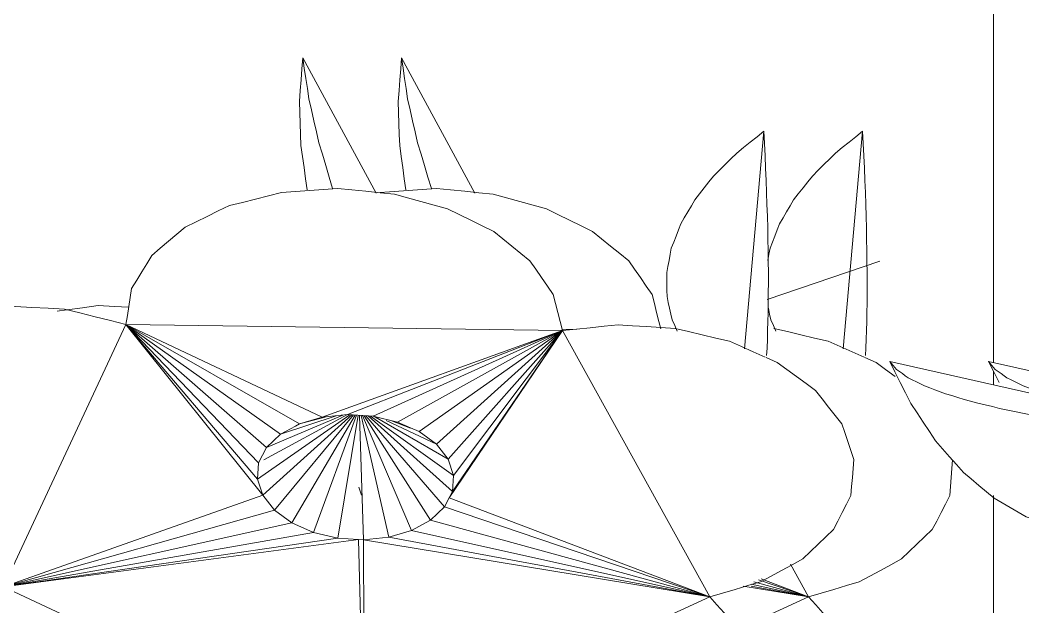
# Model space of a CAD drawing. Header units: metres. Extents: x 10.2 to 20.8, y -0.2 to 6.6.
# Drawn here: x 14.982 to 15.0675, y 2.103 to 2.153 of the extents above; entities that cross this region are included whole.
import ezdxf

# ---------------------------------------------------------------- set-up
doc = ezdxf.new("R2010")
doc.units = ezdxf.units.M
for name, color, linetype, lineweight in [('Importações nas famílias', 250, 'Continuous', 5), ('Modelos genéricos', 7, 'Continuous', 5), ('Vegetação', 7, 'Continuous', 5)]:
    doc.layers.add(name, color=color, linetype=linetype, lineweight=lineweight)

# ---------------------------------------------------------------- blocks, each defined once
blk = doc.blocks.new('Planta_pergolado_12200 - plantas pergolado_skp_Component_12-V3572-Corte 3')
at = {"layer": 'Importações nas famílias'}
blk.add_line((14.637336, 2.078212), (14.607688, 2.084892), dxfattribs=at)
at = {"layer": 'Importações nas famílias', "flags": 128}
for points in [[(14.607688, 2.084892), (14.608137, 2.083995), (14.608587, 2.083099), (14.609037, 2.082203), (14.609487, 2.081307)], [(14.608272, 2.084191), (14.608126, 2.084366), (14.60798, 2.084541), (14.607834, 2.084716), (14.607688, 2.084892)], [(14.609266, 2.083493), (14.609018, 2.083668), (14.608769, 2.083842), (14.60852, 2.084017), (14.608272, 2.084191)], [(14.61066, 2.082805), (14.610312, 2.082977), (14.609963, 2.083149), (14.609615, 2.083321), (14.609266, 2.083493)], [(14.612438, 2.082134), (14.611994, 2.082302), (14.611549, 2.082469), (14.611105, 2.082637), (14.61066, 2.082805)], [(14.61458, 2.081488), (14.614045, 2.081649), (14.613509, 2.081811), (14.612974, 2.081972), (14.612438, 2.082134)], [(14.609487, 2.081307), (14.610016, 2.080511), (14.610546, 2.079714), (14.611075, 2.078918), (14.611604, 2.078121)], [(14.617062, 2.080874), (14.616442, 2.081028), (14.615821, 2.081181), (14.615201, 2.081334), (14.61458, 2.081488)], [(14.619857, 2.080299), (14.619159, 2.080443), (14.61846, 2.080586), (14.617761, 2.08073), (14.617062, 2.080874)], [(14.622934, 2.079769), (14.622165, 2.079902), (14.621396, 2.080034), (14.620627, 2.080167), (14.619857, 2.080299)], [(14.626259, 2.079291), (14.625427, 2.07941), (14.624596, 2.07953), (14.623765, 2.07965), (14.622934, 2.079769)], [(14.629793, 2.078868), (14.62891, 2.078974), (14.628026, 2.079079), (14.627142, 2.079185), (14.626259, 2.079291)], [(14.6335, 2.078507), (14.632573, 2.078598), (14.631647, 2.078688), (14.63072, 2.078778), (14.629793, 2.078868)], [(14.611604, 2.078121), (14.612201, 2.077443), (14.612797, 2.076764), (14.613393, 2.076086), (14.61399, 2.075408)], [(14.637336, 2.078212), (14.636377, 2.078286), (14.635418, 2.07836), (14.634459, 2.078433), (14.6335, 2.078507)], [(14.635339, 2.075483), (14.635839, 2.076165), (14.636338, 2.076847), (14.636837, 2.077529), (14.637336, 2.078212)], [(14.61399, 2.075408), (14.614639, 2.074863), (14.615289, 2.074319), (14.615938, 2.073775), (14.616587, 2.073231)], [(14.633054, 2.073289), (14.633625, 2.073837), (14.634197, 2.074386), (14.634768, 2.074934), (14.635339, 2.075483)], [(14.616587, 2.073231), (14.617275, 2.072833), (14.617962, 2.072436), (14.618649, 2.072038), (14.619336, 2.071641)], [(14.630533, 2.07168), (14.631164, 2.072082), (14.631794, 2.072484), (14.632424, 2.072886), (14.633054, 2.073289)], [(14.619336, 2.071641), (14.620045, 2.0714), (14.620754, 2.071159), (14.621463, 2.070917), (14.622172, 2.070676)], [(14.627837, 2.070696), (14.628511, 2.070942), (14.629185, 2.071188), (14.629859, 2.071434), (14.630533, 2.07168)], [(14.622172, 2.070676), (14.622886, 2.070597), (14.6236, 2.070517), (14.624314, 2.070438), (14.625028, 2.070359)], [(14.625028, 2.070359), (14.62573, 2.070443), (14.626432, 2.070527), (14.627135, 2.070612), (14.627837, 2.070696)]]:
    blk.add_lwpolyline(points, dxfattribs=at)
blk = doc.blocks.new('Planta_pergolado_12200 - plantas pergolado_skp_Component_12-V3573-Corte 3')
at = {"layer": 'Importações nas famílias'}
blk.add_line((14.557625, 2.110762), (14.563873, 2.099229), dxfattribs=at)
at = {"layer": 'Importações nas famílias', "flags": 128}
for points in [[(14.557625, 2.110762), (14.557555, 2.109833), (14.557484, 2.108903), (14.557414, 2.107974), (14.557344, 2.107044)], [(14.558146, 2.107266), (14.558016, 2.10814), (14.557885, 2.109014), (14.557755, 2.109888), (14.557625, 2.110762)], [(14.557344, 2.107044), (14.557375, 2.106104), (14.557406, 2.105164), (14.557437, 2.104223), (14.557468, 2.103283)], [(14.559002, 2.103526), (14.558788, 2.104461), (14.558574, 2.105396), (14.55836, 2.106331), (14.558146, 2.107266)], [(14.560173, 2.099629), (14.55988, 2.100603), (14.559587, 2.101577), (14.559294, 2.102551), (14.559002, 2.103526)], [(14.557468, 2.103283), (14.5576, 2.102342), (14.557731, 2.101402), (14.557863, 2.100461), (14.557995, 2.09952)]]:
    blk.add_lwpolyline(points, dxfattribs=at)
blk = doc.blocks.new('Planta_pergolado_12200 - plantas pergolado_skp_Component_12-V3574-Corte 3')
at = {"layer": 'Importações nas famílias'}
for p, q in [((14.596952, 2.10451), (14.595299, 2.08595)), ((14.59719, 2.085395), (14.597231, 2.086021))]:
    blk.add_line(p, q, dxfattribs=at)
at = {"layer": 'Importações nas famílias', "flags": 128}
for points in [[(14.596952, 2.10451), (14.596373, 2.104043), (14.595793, 2.103576), (14.595214, 2.10311), (14.594634, 2.102643)], [(14.597153, 2.100295), (14.597103, 2.101349), (14.597053, 2.102402), (14.597003, 2.103456), (14.596952, 2.10451)], [(14.594634, 2.102643), (14.594142, 2.102155), (14.59365, 2.101666), (14.593158, 2.101178), (14.592666, 2.10069)], [(14.592666, 2.10069), (14.592267, 2.100186), (14.591868, 2.099681), (14.591469, 2.099177), (14.59107, 2.098673)], [(14.597283, 2.096247), (14.597251, 2.097259), (14.597218, 2.098271), (14.597186, 2.099283), (14.597153, 2.100295)], [(14.59107, 2.098673), (14.590768, 2.098158), (14.590467, 2.097643), (14.590165, 2.097129), (14.589863, 2.096614)], [(14.589863, 2.096614), (14.589662, 2.096094), (14.589461, 2.095575), (14.589261, 2.095055), (14.58906, 2.094536)], [(14.59734, 2.092461), (14.597326, 2.093407), (14.597312, 2.094354), (14.597298, 2.0953), (14.597283, 2.096247)], [(14.58906, 2.094536), (14.588962, 2.094017), (14.588864, 2.093499), (14.588766, 2.09298), (14.588668, 2.092462)], [(14.588668, 2.092462), (14.588674, 2.09195), (14.58868, 2.091439), (14.588686, 2.090927), (14.588692, 2.090415)], [(14.597323, 2.089025), (14.597327, 2.089884), (14.597332, 2.090743), (14.597336, 2.091602), (14.59734, 2.092461)], [(14.588692, 2.090415), (14.588803, 2.089916), (14.588913, 2.089417), (14.589023, 2.088918), (14.589133, 2.088418)], [(14.597231, 2.086021), (14.597254, 2.086772), (14.597277, 2.087523), (14.5973, 2.088274), (14.597323, 2.089025)], [(14.589133, 2.088418), (14.589346, 2.087937), (14.589559, 2.087456)]]:
    blk.add_lwpolyline(points, dxfattribs=at)
blk = doc.blocks.new('Planta_pergolado_12200 - plantas pergolado_skp_Component_17-V3665-Corte 3')
at = {"layer": 'Importações nas famílias'}
for p, q in [((14.98056, 2.104677), (14.991004, 2.127048)), ((15.002321, 2.115247), (14.991004, 2.127048)), ((14.991004, 2.127048), (15.002991, 2.116552)), ((14.991004, 2.127048), (15.004178, 2.117683)), ((15.002215, 2.113859), (14.991004, 2.127048)), ((14.991004, 2.127048), (15.002679, 2.112483)), ((15.028238, 2.126524), (14.991004, 2.127048)), ((15.007752, 2.119138), (14.991004, 2.127048)), ((15.005802, 2.118566), (14.991004, 2.127048)), ((15.007752, 2.119138), (15.028238, 2.126524)), ((15.028238, 2.126524), (15.009895, 2.119362)), ((15.028238, 2.126524), (15.012085, 2.119222)), ((15.028238, 2.126524), (15.014173, 2.118727)), ((15.028238, 2.126524), (15.016016, 2.117912)), ((15.028238, 2.126524), (15.017489, 2.116832)), ((15.028238, 2.126524), (15.018492, 2.11556)), ((15.028238, 2.126524), (15.018581, 2.112273)), ((15.028238, 2.126524), (15.018849, 2.112795)), ((15.028238, 2.126524), (15.018956, 2.114183)), ((15.028238, 2.126524), (15.040805, 2.10383)), ((15.045611, 2.124227), (15.046564, 2.123805)), ((15.010092, 2.11935), (15.002215, 2.113859)), ((15.010267, 2.119338), (15.002679, 2.112483)), ((15.009895, 2.119368), (15.002776, 2.115495)), ((15.009501, 2.119321), (15.002991, 2.116552)), ((15.01042, 2.119329), (15.003682, 2.111211)), ((15.008925, 2.119261), (15.004178, 2.117683)), ((15.010559, 2.11932), (15.005155, 2.11013)), ((15.005802, 2.118566), (15.008096, 2.119174)), ((15.005802, 2.118566), (15.007752, 2.119138)), ((15.010687, 2.119311), (15.006998, 2.109315)), ((15.007752, 2.119138), (15.009895, 2.119362)), ((15.010811, 2.119304), (15.009086, 2.10882)), ((15.009895, 2.119362), (15.012085, 2.119222)), ((15.010933, 2.119296), (15.011276, 2.10868)), ((15.011057, 2.119288), (15.013419, 2.108904)), ((15.011186, 2.119279), (15.015369, 2.109477)), ((15.011326, 2.119271), (15.016993, 2.110359)), ((15.011482, 2.119261), (15.01818, 2.111491)), ((15.018849, 2.112795), (15.011661, 2.119249)), ((15.011874, 2.119236), (15.018956, 2.114183)), ((15.018492, 2.11556), (15.012085, 2.119247)), ((15.012085, 2.119222), (15.014173, 2.118727)), ((15.017489, 2.116832), (15.013202, 2.118846)), ((15.013601, 2.118863), (15.015278, 2.118203)), ((15.005475, 2.118388), (15.004178, 2.117683)), ((15.005475, 2.118388), (15.005802, 2.118566)), ((15.014173, 2.118727), (15.015278, 2.118239)), ((15.015278, 2.118239), (15.016016, 2.117912)), ((15.004178, 2.117683), (15.002991, 2.116552)), ((15.016016, 2.117912), (15.017489, 2.116832)), ((15.002991, 2.116552), (15.002321, 2.115247)), ((15.017489, 2.116832), (15.018492, 2.11556)), ((15.018492, 2.11556), (15.018956, 2.114183)), ((15.002321, 2.115247), (15.002215, 2.113859)), ((15.002215, 2.113859), (15.002679, 2.112483)), ((15.018956, 2.114183), (15.018849, 2.112795)), ((15.002679, 2.112483), (14.98056, 2.104677)), ((15.003682, 2.111211), (15.002679, 2.112483)), ((15.018581, 2.112273), (15.01818, 2.111491)), ((15.018849, 2.112795), (15.018581, 2.112273)), ((15.018581, 2.112273), (15.040805, 2.10383)), ((15.003682, 2.111211), (14.98056, 2.104677)), ((15.005155, 2.11013), (15.003682, 2.111211)), ((15.01818, 2.111491), (15.016993, 2.110359)), ((15.01818, 2.111491), (15.040805, 2.10383)), ((15.016993, 2.110359), (15.015369, 2.109477)), ((15.016993, 2.110359), (15.040805, 2.10383)), ((15.005155, 2.11013), (14.98056, 2.104677)), ((15.006998, 2.109315), (15.005155, 2.11013)), ((15.015369, 2.109477), (15.013419, 2.108904)), ((15.015369, 2.109477), (15.040805, 2.10383)), ((15.006998, 2.109315), (14.98056, 2.104677)), ((15.009086, 2.10882), (14.98056, 2.104677)), ((15.010836, 2.108708), (14.98056, 2.104677)), ((15.009086, 2.10882), (15.006998, 2.109315)), ((15.010836, 2.108708), (15.009086, 2.10882)), ((15.011276, 2.10868), (15.010836, 2.108708)), ((15.011338, 2.090327), (15.010836, 2.108708)), ((15.013419, 2.108904), (15.011276, 2.10868)), ((15.040805, 2.10383), (15.011276, 2.10868)), ((15.011276, 2.10868), (15.011338, 2.090327)), ((15.040805, 2.10383), (15.013419, 2.108904)), ((14.98056, 2.104677), (15.011338, 2.090327)), ((15.011338, 2.090327), (15.040805, 2.10383))]:
    blk.add_line(p, q, dxfattribs=at)
at = {"layer": 'Importações nas famílias', "flags": 128}
for points in [[(15.004264, 2.138297), (15.005464, 2.138381), (15.006664, 2.138465), (15.007863, 2.138549), (15.009063, 2.138633)], [(15.009063, 2.138633), (15.010273, 2.138515), (15.011482, 2.138397), (15.012691, 2.138279), (15.013901, 2.138161)], [(14.99983, 2.137176), (15.000938, 2.137456), (15.002047, 2.137736), (15.003155, 2.138017), (15.004264, 2.138297)], [(15.013901, 2.138161), (15.015037, 2.137849), (15.016174, 2.137538), (15.01731, 2.137226), (15.018447, 2.136915)], [(14.996063, 2.135348), (14.997004, 2.135805), (14.997946, 2.136262), (14.998888, 2.136719), (14.99983, 2.137176)], [(15.018447, 2.136915), (15.019433, 2.13643), (15.020419, 2.135946), (15.021405, 2.135462), (15.022391, 2.134978)], [(14.99322, 2.132936), (14.99393, 2.133539), (14.994641, 2.134142), (14.995352, 2.134745), (14.996063, 2.135348)], [(15.022391, 2.134978), (15.023159, 2.134354), (15.023928, 2.13373), (15.024697, 2.133106), (15.025465, 2.132483)], [(14.991494, 2.130105), (14.991926, 2.130813), (14.992357, 2.131521), (14.992788, 2.132228), (14.99322, 2.132936)], [(15.025465, 2.132483), (15.025964, 2.131762), (15.026462, 2.131041), (15.026961, 2.13032), (15.027459, 2.129599)], [(14.991004, 2.127048), (14.991127, 2.127812), (14.991249, 2.128576), (14.991372, 2.129341), (14.991494, 2.130105)], [(15.027459, 2.129599), (15.027654, 2.128831), (15.027849, 2.128062), (15.028044, 2.127293), (15.028238, 2.126524)], [(14.980213, 2.128655), (14.981599, 2.128579), (14.982984, 2.128504), (14.984369, 2.128428), (14.985754, 2.128353)], [(14.985754, 2.128353), (14.987067, 2.128027), (14.988379, 2.1277), (14.989692, 2.127374), (14.991004, 2.127048)], [(15.028238, 2.126524), (15.029426, 2.126649), (15.030614, 2.126773), (15.031802, 2.126897), (15.03299, 2.127021)], [(15.03299, 2.127021), (15.034204, 2.126943), (15.035418, 2.126865), (15.036633, 2.126788), (15.037847, 2.12671)], [(15.037847, 2.12671), (15.039004, 2.126436), (15.040162, 2.126162), (15.041319, 2.125888), (15.042477, 2.125613)], [(15.042477, 2.125613), (15.043499, 2.125161), (15.04452, 2.124709), (15.045542, 2.124257)], [(15.046564, 2.123805), (15.047381, 2.123206), (15.048198, 2.122608), (15.049015, 2.122009), (15.049831, 2.12141)], [(15.049831, 2.12141), (15.050387, 2.120704), (15.050943, 2.119999), (15.051499, 2.119294), (15.052055, 2.118589)], [(15.052055, 2.118589), (15.052312, 2.117826), (15.05257, 2.117062), (15.052827, 2.116299), (15.053084, 2.115536)], [(15.053084, 2.115536), (15.053025, 2.114766), (15.052966, 2.113997), (15.052907, 2.113227), (15.052848, 2.112458)], [(15.052848, 2.112458), (15.052477, 2.111735), (15.052105, 2.111012), (15.051734, 2.110289), (15.051363, 2.109566)], [(15.051363, 2.109566), (15.050705, 2.108938), (15.050047, 2.108311), (15.049388, 2.107683), (15.04873, 2.107056)], [(15.04873, 2.107056), (15.04783, 2.106567), (15.04693, 2.106078), (15.046029, 2.105589), (15.045129, 2.105099)], [(15.045129, 2.105099), (15.044048, 2.104782), (15.042967, 2.104465), (15.041886, 2.104147), (15.040805, 2.10383)], [(15.040805, 2.10383), (15.041417, 2.103142), (15.042029, 2.102455), (15.042641, 2.101767), (15.043252, 2.101079)]]:
    blk.add_lwpolyline(points, dxfattribs=at)
blk = doc.blocks.new('Planta_pergolado_12200 - plantas pergolado_skp_Component_16-V3666-Corte 3')
for name, p in [('Planta_pergolado_12200 - plantas pergolado_skp_Component_12-V3573-Corte 3', (0.448465, 0.039011)), ('Planta_pergolado_12200 - plantas pergolado_skp_Component_12-V3574-Corte 3', (0.448465, 0.039011)), ('Planta_pergolado_12200 - plantas pergolado_skp_Component_17-V3665-Corte 3', (0, 0)), ('Planta_pergolado_12200 - plantas pergolado_skp_Component_12-V3572-Corte 3', (0.448465, 0.039011))]:
    blk.add_blockref(name, p)
blk = doc.blocks.new('Planta_pergolado_12200 - plantas pergolado_skp_Component_12-V3709-Corte 3')
at = {"layer": 'Importações nas famílias'}
blk.add_line((15.094224, 2.117223), (15.064576, 2.123903), dxfattribs=at)
at = {"layer": 'Importações nas famílias', "flags": 128}
for points in [[(15.064576, 2.123903), (15.065025, 2.123007), (15.065475, 2.122111)], [(15.06516, 2.123203), (15.065014, 2.123378), (15.064868, 2.123553), (15.064722, 2.123728), (15.064576, 2.123903)], [(15.066154, 2.122505), (15.065906, 2.122679), (15.065657, 2.122854), (15.065408, 2.123028), (15.06516, 2.123203)], [(15.067548, 2.121816), (15.0672, 2.121988), (15.066851, 2.12216), (15.066503, 2.122332), (15.066154, 2.122505)], [(15.069326, 2.121145), (15.068882, 2.121313), (15.068437, 2.121481), (15.067993, 2.121648), (15.067548, 2.121816)], [(15.071468, 2.120499), (15.070933, 2.120661), (15.070397, 2.120822), (15.069862, 2.120984), (15.069326, 2.121145)], [(15.07333, 2.120039), (15.072709, 2.120192), (15.072089, 2.120346), (15.071468, 2.120499)], [(15.076745, 2.11931), (15.076047, 2.119454), (15.075348, 2.119598), (15.074649, 2.119742)], [(15.079822, 2.11878), (15.079053, 2.118913), (15.078284, 2.119045), (15.077515, 2.119178), (15.076745, 2.11931)], [(15.083147, 2.118302), (15.082315, 2.118421), (15.081484, 2.118541), (15.080653, 2.118661), (15.079822, 2.11878)], [(15.086681, 2.11788), (15.085798, 2.117985), (15.084914, 2.118091), (15.08403, 2.118196), (15.083147, 2.118302)], [(15.090388, 2.117519), (15.089461, 2.117609), (15.088535, 2.117699), (15.087608, 2.117789), (15.086681, 2.11788)], [(15.094224, 2.117223), (15.093265, 2.117297), (15.092306, 2.117371), (15.091347, 2.117445), (15.090388, 2.117519)], [(15.092227, 2.114494), (15.092727, 2.115176), (15.093226, 2.115859), (15.093725, 2.116541), (15.094224, 2.117223)], [(15.089942, 2.1123), (15.090513, 2.112848), (15.091085, 2.113397), (15.091656, 2.113946), (15.092227, 2.114494)], [(15.087421, 2.110692), (15.088052, 2.111094), (15.088682, 2.111496), (15.089312, 2.111898), (15.089942, 2.1123)], [(15.084725, 2.109707), (15.085399, 2.109953), (15.086073, 2.1102), (15.086747, 2.110446), (15.087421, 2.110692)], [(15.07765, 2.110167), (15.078351, 2.109929), (15.07906, 2.109687)], [(15.07906, 2.109687), (15.079774, 2.109608), (15.080488, 2.109529), (15.081202, 2.109449), (15.081916, 2.10937)], [(15.081916, 2.10937), (15.082618, 2.109454), (15.08332, 2.109539), (15.084023, 2.109623), (15.084725, 2.109707)]]:
    blk.add_lwpolyline(points, dxfattribs=at)
blk = doc.blocks.new('Planta_pergolado_12200 - plantas pergolado_skp_Component_12-V3612-Corte 3')
at = {"layer": 'Importações nas famílias'}
for p, q in [((14.605376, 2.10451), (14.603722, 2.08595)), ((14.605614, 2.085395), (14.605655, 2.086021))]:
    blk.add_line(p, q, dxfattribs=at)
at = {"layer": 'Importações nas famílias', "flags": 128}
for points in [[(14.605376, 2.10451), (14.604796, 2.104043), (14.604217, 2.103576), (14.603637, 2.10311), (14.603058, 2.102643)], [(14.605576, 2.100295), (14.605526, 2.101349), (14.605476, 2.102402), (14.605426, 2.103456), (14.605376, 2.10451)], [(14.603058, 2.102643), (14.602566, 2.102155), (14.602074, 2.101666), (14.601582, 2.101178), (14.60109, 2.10069)], [(14.60109, 2.10069), (14.600691, 2.100186), (14.600292, 2.099681), (14.599892, 2.099177), (14.599493, 2.098673)], [(14.605707, 2.096247), (14.605674, 2.097259), (14.605642, 2.098271), (14.605609, 2.099283), (14.605576, 2.100295)], [(14.599493, 2.098673), (14.599192, 2.098158), (14.59889, 2.097643), (14.598588, 2.097129), (14.598287, 2.096614)], [(14.598287, 2.096614), (14.598086, 2.096094), (14.597885, 2.095575), (14.597684, 2.095055), (14.597483, 2.094536)], [(14.605764, 2.092461), (14.60575, 2.093407), (14.605735, 2.094354), (14.605721, 2.0953), (14.605707, 2.096247)], [(14.597483, 2.094536), (14.597385, 2.094017), (14.597287, 2.093499)], [(14.605746, 2.089025), (14.605751, 2.089884), (14.605755, 2.090743), (14.60576, 2.091602), (14.605764, 2.092461)], [(14.597336, 2.089417), (14.597446, 2.088918), (14.597557, 2.088418)], [(14.605655, 2.086021), (14.605678, 2.086772), (14.6057, 2.087523), (14.605723, 2.088274), (14.605746, 2.089025)], [(14.597557, 2.088418), (14.59777, 2.087937), (14.597982, 2.087456)]]:
    blk.add_lwpolyline(points, dxfattribs=at)
blk = doc.blocks.new('Planta_pergolado_12200 - plantas pergolado_skp_Component_17-V3710-Corte 3')
at = {"layer": 'Importações nas famílias'}
for p, q in [((15.029426, 2.126626), (15.028208, 2.126643)), ((15.054035, 2.124227), (15.054988, 2.123805)), ((15.010866, 2.113183), (15.011102, 2.112483)), ((15.047685, 2.106618), (15.049229, 2.10383)), ((15.044959, 2.105275), (15.049229, 2.10383)), ((15.045183, 2.105367), (15.049229, 2.10383)), ((15.049229, 2.10383), (15.043656, 2.104745)), ((15.044342, 2.104915), (15.049229, 2.10383)), ((15.049229, 2.10383), (15.044342, 2.104735)), ((15.044555, 2.105111), (15.049229, 2.10383)), ((15.042987, 2.100969), (15.049229, 2.10383)), ((15.032134, 2.085419), (15.030959, 2.085655))]:
    blk.add_line(p, q, dxfattribs=at)
at = {"layer": 'Importações nas famílias', "flags": 128}
for points in [[(15.012687, 2.138297), (15.013887, 2.138381), (15.015087, 2.138465), (15.016287, 2.138549), (15.017487, 2.138633)], [(15.017487, 2.138633), (15.018696, 2.138515), (15.019906, 2.138397), (15.021115, 2.138279), (15.022324, 2.138161)], [(15.022324, 2.138161), (15.023461, 2.137849), (15.024597, 2.137538), (15.025734, 2.137226), (15.02687, 2.136915)], [(15.02687, 2.136915), (15.027856, 2.13643), (15.028842, 2.135946), (15.029828, 2.135462), (15.030814, 2.134978)], [(15.030814, 2.134978), (15.031583, 2.134354), (15.032351, 2.13373), (15.03312, 2.133106), (15.033889, 2.132483)], [(15.033889, 2.132483), (15.034387, 2.131762), (15.034886, 2.131041), (15.035384, 2.13032), (15.035883, 2.129599)], [(15.035883, 2.129599), (15.036078, 2.128831), (15.036272, 2.128062), (15.036467, 2.127293), (15.03662, 2.126687)], [(14.98515, 2.128181), (14.985958, 2.128291), (14.987298, 2.128473), (14.988637, 2.128655)], [(14.988637, 2.128655), (14.990022, 2.128579), (14.991239, 2.128513)], [(15.04627, 2.12671), (15.047428, 2.126436), (15.048585, 2.126162), (15.049743, 2.125888), (15.0509, 2.125613)], [(15.0509, 2.125613), (15.051922, 2.125161), (15.052944, 2.124709), (15.053966, 2.124257)], [(15.054988, 2.123805), (15.055805, 2.123206), (15.056621, 2.122608)], [(15.061504, 2.115495), (15.061448, 2.114766), (15.061389, 2.113997), (15.06133, 2.113227), (15.061271, 2.112458)], [(15.061271, 2.112458), (15.0609, 2.111735), (15.060529, 2.111012), (15.060158, 2.110289), (15.059786, 2.109566)], [(15.059786, 2.109566), (15.059128, 2.108938), (15.05847, 2.108311), (15.057812, 2.107683), (15.057154, 2.107056)], [(15.057154, 2.107056), (15.056253, 2.106567), (15.055353, 2.106078), (15.054453, 2.105589), (15.053553, 2.105099)], [(15.053553, 2.105099), (15.052472, 2.104782), (15.051391, 2.104465), (15.05031, 2.104147), (15.049229, 2.10383)], [(15.049229, 2.10383), (15.049841, 2.103142), (15.050452, 2.102455), (15.051064, 2.101767), (15.051676, 2.101079)], [(15.051676, 2.101079), (15.051995, 2.100324), (15.052314, 2.099568), (15.052633, 2.098812), (15.052952, 2.098056)], [(15.052952, 2.098056), (15.052957, 2.097284), (15.052961, 2.096512), (15.052966, 2.095739), (15.05297, 2.094967)], [(15.05297, 2.094967), (15.05266, 2.09423), (15.05235, 2.093494), (15.05204, 2.092757), (15.05173, 2.092021)], [(15.05173, 2.092021), (15.051126, 2.091371), (15.050522, 2.09072), (15.049918, 2.09007), (15.049315, 2.08942)], [(15.049315, 2.08942), (15.048458, 2.0889), (15.047602, 2.08838), (15.046746, 2.08786), (15.045889, 2.087341)], [(15.015505, 2.087741), (15.014488, 2.087352), (15.013471, 2.086963), (15.012454, 2.086573)], [(15.045889, 2.087341), (15.044839, 2.086987), (15.043789, 2.086633), (15.042738, 2.086279), (15.041688, 2.085925)], [(15.012454, 2.086573), (15.0113, 2.08637), (15.010145, 2.086167), (15.00899, 2.085964), (15.007836, 2.08576)], [(15.002981, 2.085748), (15.001791, 2.085945), (15.000889, 2.086094)], [(15.007836, 2.08576), (15.006622, 2.085757), (15.005409, 2.085754), (15.004195, 2.085751), (15.002981, 2.085748)], [(15.041688, 2.085925), (15.040515, 2.085761), (15.039342, 2.085597), (15.038169, 2.085433), (15.036996, 2.08527)], [(15.036996, 2.08527), (15.035781, 2.085307), (15.034565, 2.085344), (15.03335, 2.085382), (15.032134, 2.085419)]]:
    blk.add_lwpolyline(points, dxfattribs=at)
blk = doc.blocks.new('Planta_pergolado_12200 - plantas pergolado_skp_Component_16-V3711-Corte 3')
for name, p in [('Planta_pergolado_12200 - plantas pergolado_skp_Component_12-V3573-Corte 3', (0.456888, 0.039011)), ('Planta_pergolado_12200 - plantas pergolado_skp_Component_12-V3612-Corte 3', (0.448465, 0.039011)), ('Planta_pergolado_12200 - plantas pergolado_skp_Component_17-V3710-Corte 3', (0, 0)), ('Planta_pergolado_12200 - plantas pergolado_skp_Component_12-V3709-Corte 3', (0, 0))]:
    blk.add_blockref(name, p)
blk = doc.blocks.new('Planta_pergolado_12200 - plantas pergolado_skp_Component_12-V3639-Corte 3')
at = {"layer": 'Importações nas famílias'}
blk.add_line((14.509208, 2.253607), (14.532751, 2.295325), dxfattribs=at)
at = {"layer": 'Importações nas famílias', "flags": 128}
for points in [[(14.532751, 2.295325), (14.532954, 2.294878), (14.533157, 2.294432), (14.53336, 2.293986), (14.533562, 2.29354)], [(14.533562, 2.29354), (14.533619, 2.292954), (14.533676, 2.292369), (14.533733, 2.291783), (14.53379, 2.291198)], [(14.53379, 2.291198), (14.5337, 2.290486), (14.53361, 2.289775), (14.533519, 2.289064), (14.533429, 2.288353)], [(14.533429, 2.288353), (14.533194, 2.287532), (14.532959, 2.286712), (14.532723, 2.285892), (14.532488, 2.285072)], [(14.531944, 2.281156), (14.532119, 2.282306), (14.532293, 2.283456), (14.532467, 2.284606), (14.532641, 2.285755)], [(14.532488, 2.285072), (14.532113, 2.284162), (14.531739, 2.283252), (14.531364, 2.282342), (14.530989, 2.281432)], [(14.530989, 2.281432), (14.530484, 2.280454), (14.529978, 2.279475), (14.529473, 2.278497), (14.528967, 2.277518)], [(14.530829, 2.276749), (14.531108, 2.277851), (14.531387, 2.278953), (14.531666, 2.280055), (14.531944, 2.281156)], [(14.528967, 2.277518), (14.528343, 2.276495), (14.527718, 2.275471), (14.527094, 2.274447), (14.52647, 2.273423)], [(14.529307, 2.272584), (14.529688, 2.273625), (14.530068, 2.274667), (14.530449, 2.275708), (14.530829, 2.276749)], [(14.52647, 2.273423), (14.525741, 2.272378), (14.525012, 2.271333), (14.524284, 2.270288), (14.523555, 2.269243)], [(14.527396, 2.268706), (14.527874, 2.269675), (14.528352, 2.270645), (14.52883, 2.271614), (14.529307, 2.272584)], [(14.523555, 2.269243), (14.522739, 2.268201), (14.521924, 2.267159), (14.521108, 2.266116), (14.520292, 2.265074)], [(14.525117, 2.265158), (14.525687, 2.266045), (14.526257, 2.266932), (14.526826, 2.267819), (14.527396, 2.268706)], [(14.520292, 2.265074), (14.519409, 2.26406), (14.518525, 2.263045), (14.517641, 2.262031), (14.516758, 2.261016)], [(14.522494, 2.261981), (14.52315, 2.262775), (14.523806, 2.263569), (14.524461, 2.264364), (14.525117, 2.265158)], [(14.519558, 2.259208), (14.520292, 2.259901), (14.521026, 2.260594), (14.52176, 2.261288), (14.522494, 2.261981)], [(14.516758, 2.261016), (14.515827, 2.260053), (14.514896, 2.25909), (14.513965, 2.258127), (14.513034, 2.257164)], [(14.516341, 2.256872), (14.517145, 2.257456), (14.51795, 2.25804), (14.518754, 2.258624), (14.519558, 2.259208)], [(14.513034, 2.257164), (14.512078, 2.256275), (14.511121, 2.255385), (14.510165, 2.254496), (14.509208, 2.253607)], [(14.512878, 2.254998), (14.513744, 2.255467), (14.51461, 2.255935), (14.515475, 2.256404), (14.516341, 2.256872)], [(14.509208, 2.253607), (14.510126, 2.253955), (14.511043, 2.254303), (14.511961, 2.25465), (14.512878, 2.254998)]]:
    blk.add_lwpolyline(points, dxfattribs=at)
blk = doc.blocks.new('Planta_pergolado_12200 - plantas pergolado_skp_Component_16-V3762-Corte 3')
blk.add_blockref('Planta_pergolado_12200 - plantas pergolado_skp_Component_12-V3639-Corte 3', (0.448465, -0.125849))
blk = doc.blocks.new('Planta_pergolado_12200 - plantas pergolado_skp_-V3770-Corte 3')
blk.add_blockref('Planta_pergolado_12200 - plantas pergolado_skp_Component_16-V3762-Corte 3', (0, 0))
blk = doc.blocks.new('Planta_pergolado_12200 - plantas pergolado_skp_-V3771-Corte 3')
at = {"layer": 'Importações nas famílias'}
blk.add_line((15.045702, 2.129178), (15.055319, 2.132442), dxfattribs=at)
for name in ['Planta_pergolado_12200 - plantas pergolado_skp_-V3770-Corte 3', 'Planta_pergolado_12200 - plantas pergolado_skp_Component_16-V3666-Corte 3', 'Planta_pergolado_12200 - plantas pergolado_skp_Component_16-V3711-Corte 3']:
    blk.add_blockref(name, (0, 0))
blk = doc.blocks.new('Planta_pergolado_12200 - plantas pergolado_skp_-V3936-Corte 3')
blk.add_blockref('Planta_pergolado_12200 - plantas pergolado_skp_-V3771-Corte 3', (0, 0))
blk = doc.blocks.new('Planta_pergolado_12200 - Planta_pergolado_12200-V5114-Corte 3')
blk.add_blockref('Planta_pergolado_12200 - plantas pergolado_skp_-V3936-Corte 3', (0, 0))
blk = doc.blocks.new('Churrasqueira - Tipo 1-3141361-Corte 3')
at = {"layer": 'Modelos genéricos', "color": 250}
for p, q in [((15.065, 2.123807), (15.065, 2.215729)), ((15.065, 2.121909), (15.065, 2.123007)), ((15.065, 2.090447), (15.065, 2.112452))]:
    blk.add_line(p, q, dxfattribs=at)

msp = doc.modelspace()

# ---------------------------------------------------------------- block references
at = {"layer": 'Modelos genéricos', "color": 250}
msp.add_blockref('Churrasqueira - Tipo 1-3141361-Corte 3', (0, 0), dxfattribs=at)
at = {"layer": 'Vegetação', "color": 250}
msp.add_blockref('Planta_pergolado_12200 - Planta_pergolado_12200-V5114-Corte 3', (0, 0), dxfattribs=at)

doc.saveas('drawing.dxf')
